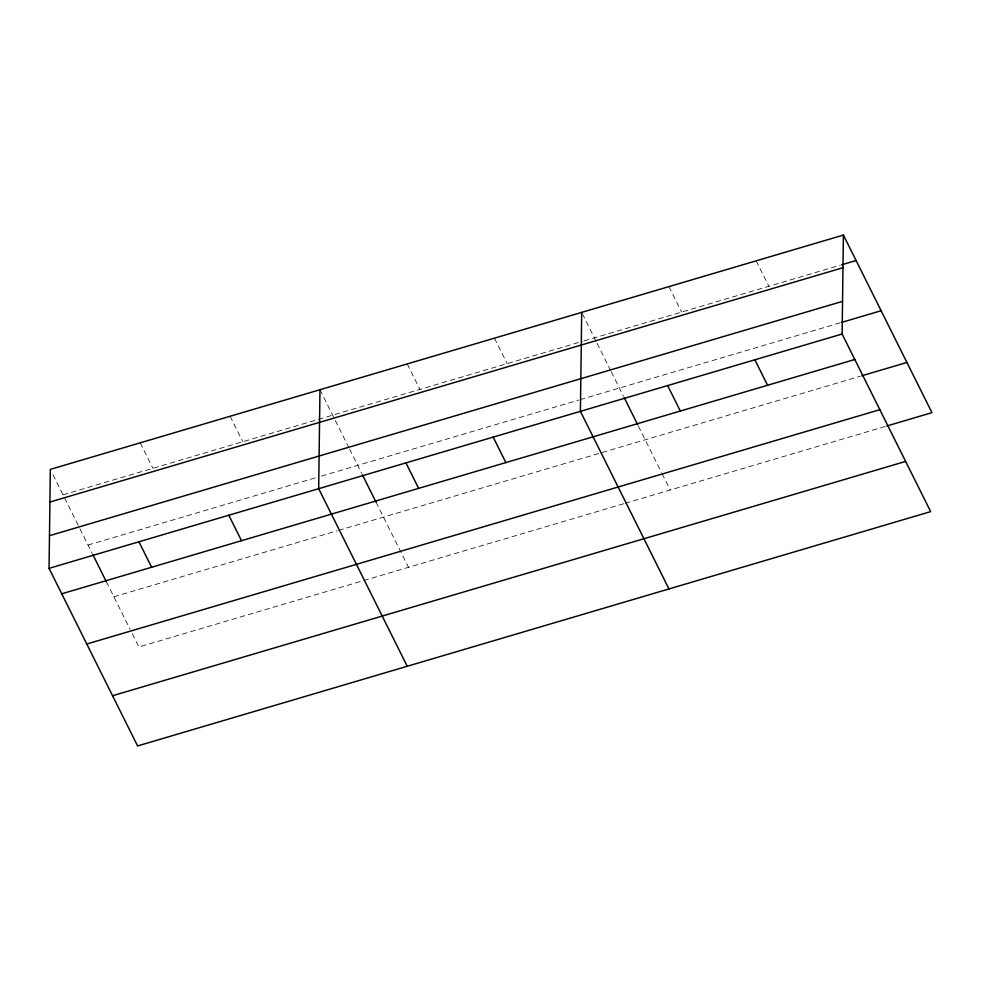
<?xml version="1.0" encoding="UTF-8"?>
<svg xmlns="http://www.w3.org/2000/svg" width="981" height="981" viewBox="0 0 981 981"><rect width="100%" height="100%" fill="white"/><g stroke="black" fill="none" stroke-linecap="round" stroke-linejoin="round"><path stroke-width="0.74" stroke-dasharray="4.91 3.68" d="M63.029 494.841L582.751 341.29M584.21 340.861L840.104 265.25M88.057 545.056L315.661 477.796M321.461 476.092L578.704 400.076M580.163 399.647L840.423 322.761M113.857 596.779L337.108 530.807M338.555 530.39L860.398 376.201M623.708 503.731L138.885 646.982L130.767 630.697M625.167 503.302L885.426 426.404M756.167 260.836L768.859 286.293M668.932 286.611L681.623 312.068M582.358 313.724L596.411 341.915M597.098 343.276L610.623 370.413M611.298 371.774L623.487 396.226M638.423 426.171L661.439 472.339M662.114 473.7L670.244 489.985M494.449 338.163L507.152 363.62M407.213 363.939L419.917 389.396M319.978 389.715L348.905 447.741M349.592 449.102L361.781 473.553M376.03 502.137L408.525 567.312M230.094 416.263L242.798 441.732M140.209 442.823L152.913 468.293M53.011 474.743L79.265 527.41M79.939 528.771L92.14 553.223M106.389 581.807L130.093 629.336"/><path stroke-width="1.47" d="M843.402 235.06L842.115 334.018L930.662 511.616L137.598 745.94L49.05 568.342L50.338 469.384L843.402 235.06L931.95 412.658L886.873 425.975M319.978 389.715L318.69 488.673L407.238 666.271M581.684 312.387L580.409 411.346L668.956 588.943M841.563 264.821L856.094 260.517M49.908 502.039L842.973 267.715M49.479 535.687L842.544 301.363M841.87 322.32L881.134 310.732M49.05 568.342L842.115 334.018M61.742 593.812L854.819 359.487M861.845 375.772L906.922 362.455M86.782 644.014L879.847 409.69M112.57 695.737L905.635 461.413M754.88 359.794L767.571 385.263M667.644 385.57L680.336 411.039M624.174 397.587L637.736 424.81M493.173 437.121L505.865 462.591M405.926 462.897L418.629 488.366M362.455 474.914L376.03 502.137M228.806 515.233L241.51 540.69M138.934 541.782L151.626 567.251M92.815 554.584L106.389 581.807"/></g></svg>
